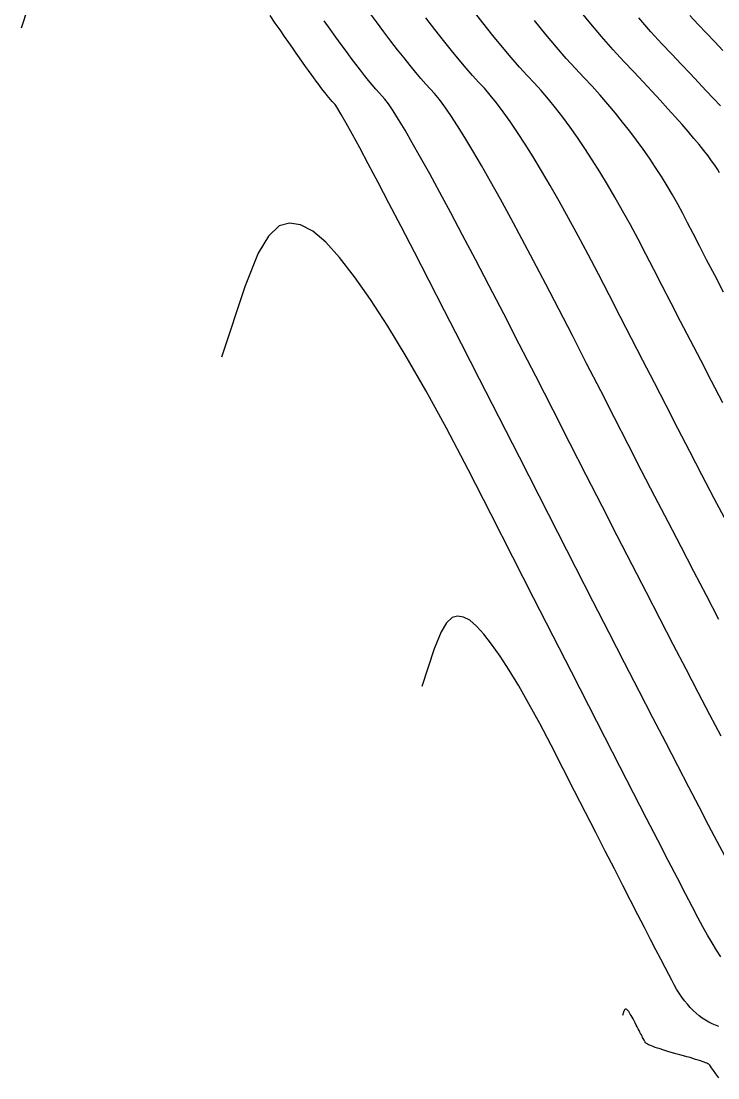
# Model space of a CAD drawing. Header units: inches. Extents: x 1412622.3 to 1412714.6, y 4931530.8 to 4931588.5.
# Drawn here: x 1412634.88 to 1412639.77, y 4931547.5 to 4931554.92 of the extents above; entities that cross this region are included whole.
import ezdxf

# ---------------------------------------------------------------- set-up
doc = ezdxf.new("R2010")
doc.units = ezdxf.units.IN
doc.header["$MEASUREMENT"] = 0

msp = doc.modelspace()

# ---------------------------------------------------------------- linework, layer by layer
for points in [[(1412635.0154, 4931555.2883), (1412634.8783, 4931554.8725)], [(1412639.781, 4931553.8571), (1412639.7663, 4931553.882), (1412639.7479, 4931553.9101), (1412639.7259, 4931553.9414), (1412639.7003, 4931553.9759), (1412639.6711, 4931554.0135), (1412639.6382, 4931554.0543), (1412639.6016, 4931554.0983), (1412639.5615, 4931554.1454), (1412639.5177, 4931554.1958), (1412639.4702, 4931554.2493), (1412639.4192, 4931554.306), (1412639.3645, 4931554.3659), (1412639.3061, 4931554.429), (1412639.2441, 4931554.4952), (1412639.1785, 4931554.5646), (1412639.1093, 4931554.6372), (1412639.034, 4931554.7201), (1412638.9528, 4931554.8133), (1412638.8655, 4931554.9168), (1412638.7723, 4931555.0307)], [(1412639.8189, 4931549.0606), (1412639.7646, 4931549.1633), (1412639.7043, 4931549.278), (1412639.638, 4931549.4047), (1412639.5658, 4931549.5434), (1412639.4876, 4931549.6941), (1412639.4034, 4931549.8568), (1412639.3132, 4931550.0314), (1412639.217, 4931550.218), (1412639.1149, 4931550.4167), (1412639.0068, 4931550.6273), (1412638.8927, 4931550.8499), (1412638.7727, 4931551.0845), (1412638.6466, 4931551.3311), (1412638.5146, 4931551.5896), (1412638.3766, 4931551.8602), (1412638.2327, 4931552.1427), (1412638.0971, 4931552.4082), (1412637.97, 4931552.6567), (1412637.8512, 4931552.8881), (1412637.7409, 4931553.1025), (1412637.6389, 4931553.2998), (1412637.5454, 4931553.4801), (1412637.4603, 4931553.6434), (1412637.3836, 4931553.7896), (1412637.3153, 4931553.9188), (1412637.2554, 4931554.031), (1412637.2039, 4931554.1261), (1412637.1608, 4931554.2042), (1412637.1261, 4931554.2652), (1412637.0998, 4931554.3092), (1412637.082, 4931554.3362), (1412637.0725, 4931554.3461), (1412637.0622, 4931554.3574), (1412637.0511, 4931554.3702), (1412637.0392, 4931554.3843), (1412637.0264, 4931554.3999), (1412637.0129, 4931554.4168), (1412636.9985, 4931554.4352), (1412636.9833, 4931554.455), (1412636.9673, 4931554.4762), (1412636.9504, 4931554.4988), (1412636.9328, 4931554.5228), (1412636.9143, 4931554.5482), (1412636.895, 4931554.5751), (1412636.8749, 4931554.6033), (1412636.854, 4931554.6329), (1412636.8322, 4931554.664), (1412636.8096, 4931554.6965), (1412636.7848, 4931554.7322), (1412636.7577, 4931554.7713), (1412636.7283, 4931554.8136), (1412636.6967, 4931554.8592), (1412636.6628, 4931554.9081), (1412636.6266, 4931554.9603)], [(1412639.7759, 4931550.7217), (1412639.6888, 4931550.8884), (1412639.6005, 4931551.058), (1412639.5109, 4931551.2304), (1412639.42, 4931551.4058), (1412639.3279, 4931551.584), (1412639.2345, 4931551.7651), (1412639.1399, 4931551.9491), (1412639.044, 4931552.1361), (1412638.9468, 4931552.3259), (1412638.8484, 4931552.5186), (1412638.7488, 4931552.7142), (1412638.6535, 4931552.8995), (1412638.5626, 4931553.0745), (1412638.4761, 4931553.2392), (1412638.394, 4931553.3936), (1412638.3163, 4931553.5377), (1412638.243, 4931553.6715), (1412638.1741, 4931553.795), (1412638.1096, 4931553.9082), (1412638.0494, 4931554.0111), (1412637.9937, 4931554.1038), (1412637.9423, 4931554.1861), (1412637.8953, 4931554.2581), (1412637.8528, 4931554.3198), (1412637.8146, 4931554.3712), (1412637.7808, 4931554.4123), (1412637.7514, 4931554.4431), (1412637.7195, 4931554.4783), (1412637.685, 4931554.5179), (1412637.648, 4931554.5618), (1412637.6084, 4931554.6101), (1412637.5663, 4931554.6628), (1412637.5216, 4931554.7199), (1412637.4744, 4931554.7813), (1412637.4247, 4931554.8471), (1412637.3724, 4931554.9173), (1412637.3176, 4931554.9919)], [(1412639.8315, 4931551.4042), (1412639.7441, 4931551.5712), (1412639.6578, 4931551.7366), (1412639.5726, 4931551.9003), (1412639.4884, 4931552.0623), (1412639.4054, 4931552.2227), (1412639.3235, 4931552.3815), (1412639.2427, 4931552.5386), (1412639.163, 4931552.694), (1412639.0843, 4931552.8478), (1412639.0068, 4931552.9999), (1412638.9317, 4931553.1451), (1412638.8589, 4931553.2834), (1412638.7886, 4931553.4148), (1412638.7206, 4931553.5392), (1412638.655, 4931553.6567), (1412638.5918, 4931553.7672), (1412638.531, 4931553.8708), (1412638.4725, 4931553.9675), (1412638.4165, 4931554.0573), (1412638.3628, 4931554.1401), (1412638.3115, 4931554.2161), (1412638.2626, 4931554.285), (1412638.2161, 4931554.3471), (1412638.172, 4931554.4022), (1412638.1302, 4931554.4504), (1412638.0909, 4931554.4916), (1412638.0481, 4931554.5388), (1412638.0019, 4931554.5917), (1412637.9524, 4931554.6506), (1412637.8994, 4931554.7153), (1412637.843, 4931554.7858), (1412637.7832, 4931554.8622), (1412637.72, 4931554.9445)], [(1412639.8047, 4931552.2428), (1412639.7251, 4931552.3948), (1412639.649, 4931552.5407), (1412639.5763, 4931552.6803), (1412639.5071, 4931552.8138), (1412639.4414, 4931552.9411), (1412639.3791, 4931553.0621), (1412639.3202, 4931553.177), (1412639.2649, 4931553.2857), (1412639.2099, 4931553.3908), (1412639.1553, 4931553.4923), (1412639.101, 4931553.5903), (1412639.0472, 4931553.6847), (1412638.9937, 4931553.7756), (1412638.9406, 4931553.8629), (1412638.8879, 4931553.9467), (1412638.8355, 4931554.0268), (1412638.7835, 4931554.1035), (1412638.732, 4931554.1765), (1412638.6807, 4931554.246), (1412638.6299, 4931554.312), (1412638.5794, 4931554.3744), (1412638.5294, 4931554.4332), (1412638.4797, 4931554.4885), (1412638.4303, 4931554.5402), (1412638.3767, 4931554.5992), (1412638.3189, 4931554.6656), (1412638.2567, 4931554.7393), (1412638.1904, 4931554.8204), (1412638.1197, 4931554.9088), (1412638.0448, 4931555.0046)], [(1412639.7874, 4931554.3269), (1412639.7396, 4931554.3781), (1412639.6882, 4931554.4329), (1412639.6331, 4931554.4913), (1412639.5744, 4931554.5534), (1412639.5121, 4931554.6191), (1412639.4461, 4931554.6884), (1412639.3765, 4931554.7614), (1412639.2995, 4931554.8468), (1412639.215, 4931554.9445)], [(1412639.8032, 4931554.7152), (1412639.7477, 4931554.775), (1412639.6907, 4931554.8359), (1412639.632, 4931554.898), (1412639.5717, 4931554.9612)], [(1412639.7922, 4931549.9009), (1412639.7137, 4931550.0507), (1412639.6317, 4931550.2079), (1412639.5461, 4931550.3726), (1412639.4568, 4931550.5447), (1412639.364, 4931550.7242), (1412639.2675, 4931550.9112), (1412639.1673, 4931551.1056), (1412639.0636, 4931551.3075), (1412638.9563, 4931551.5168), (1412638.8453, 4931551.7336), (1412638.7307, 4931551.9578), (1412638.6125, 4931552.1894), (1412638.4907, 4931552.4285), (1412638.3753, 4931552.6539), (1412638.2663, 4931552.8656), (1412638.1637, 4931553.0636), (1412638.0675, 4931553.248), (1412637.9776, 4931553.4188), (1412637.8942, 4931553.5758), (1412637.8172, 4931553.7192), (1412637.7466, 4931553.8489), (1412637.6823, 4931553.965), (1412637.6245, 4931554.0674), (1412637.5731, 4931554.1561), (1412637.5281, 4931554.2311), (1412637.4894, 4931554.2925), (1412637.4572, 4931554.3402), (1412637.4314, 4931554.3742), (1412637.4119, 4931554.3946), (1412637.3908, 4931554.4179), (1412637.368, 4931554.444), (1412637.3436, 4931554.4731), (1412637.3174, 4931554.505), (1412637.2896, 4931554.5398), (1412637.2601, 4931554.5776), (1412637.2289, 4931554.6182), (1412637.196, 4931554.6617), (1412637.1614, 4931554.7081), (1412637.1252, 4931554.7573), (1412637.0872, 4931554.8095), (1412637.0476, 4931554.8646), (1412637.0064, 4931554.9226)], [(1412639.8095, 4931553.019), (1412639.7472, 4931553.1379), (1412639.6907, 4931553.2461), (1412639.64, 4931553.3436), (1412639.5952, 4931553.4302), (1412639.5561, 4931553.5062), (1412639.5229, 4931553.5714), (1412639.4881, 4931553.6364), (1412639.4516, 4931553.7012), (1412639.4135, 4931553.7659), (1412639.3737, 4931553.8303), (1412639.3324, 4931553.8945), (1412639.2894, 4931553.9586), (1412639.2448, 4931554.0225), (1412639.1985, 4931554.0861), (1412639.1506, 4931554.1496), (1412639.1011, 4931554.2129), (1412639.0499, 4931554.276), (1412638.9972, 4931554.3389), (1412638.9428, 4931554.4017), (1412638.8867, 4931554.4642), (1412638.8291, 4931554.5265), (1412638.7698, 4931554.5887), (1412638.7054, 4931554.6597), (1412638.6358, 4931554.7395), (1412638.5611, 4931554.8281), (1412638.4813, 4931554.9255)], [(1412639.7894, 4931548.3521), (1412639.7593, 4931548.3998), (1412639.7285, 4931548.4508), (1412639.697, 4931548.5054), (1412639.6649, 4931548.5634), (1412639.6322, 4931548.6249), (1412639.5914, 4931548.7023), (1412639.5426, 4931548.7956), (1412639.4858, 4931548.9049), (1412639.4209, 4931549.03), (1412639.348, 4931549.1712), (1412639.2671, 4931549.3282), (1412639.1782, 4931549.5011), (1412639.0812, 4931549.69), (1412638.9763, 4931549.8948), (1412638.8633, 4931550.1156), (1412638.7422, 4931550.3523), (1412638.6132, 4931550.6048), (1412638.4761, 4931550.8734), (1412638.331, 4931551.1578), (1412638.1778, 4931551.4582), (1412638.0167, 4931551.7745), (1412637.8635, 4931552.0648), (1412637.7184, 4931552.3292), (1412637.5813, 4931552.5676), (1412637.4523, 4931552.7801), (1412637.3313, 4931552.9666), (1412637.2183, 4931553.1272), (1412637.1134, 4931553.2617), (1412637.0165, 4931553.3704), (1412636.9255, 4931553.4468), (1412636.8406, 4931553.4912), (1412636.7617, 4931553.5034), (1412636.6887, 4931553.4834), (1412636.6156, 4931553.4127), (1412636.5424, 4931553.2913), (1412636.4507, 4931553.0634), (1412636.2853, 4931552.562)], [(1412639.7768, 4931547.8646), (1412639.7525, 4931547.873), (1412639.7287, 4931547.8829), (1412639.7054, 4931547.8945), (1412639.6826, 4931547.9076), (1412639.6602, 4931547.9224), (1412639.6383, 4931547.9387), (1412639.6169, 4931547.9566), (1412639.5959, 4931547.9761), (1412639.5755, 4931547.9972), (1412639.5555, 4931548.0198), (1412639.5359, 4931548.0441), (1412639.5169, 4931548.07), (1412639.4983, 4931548.0974), (1412639.4802, 4931548.1264), (1412639.4626, 4931548.157), (1412639.4454, 4931548.1892), (1412639.4241, 4931548.2298), (1412639.3985, 4931548.2787), (1412639.3687, 4931548.3359), (1412639.3348, 4931548.4015), (1412639.2966, 4931548.4754), (1412639.2542, 4931548.5576), (1412639.2076, 4931548.6482), (1412639.1568, 4931548.7472), (1412639.1019, 4931548.8544), (1412639.0427, 4931548.9701), (1412638.9793, 4931549.094), (1412638.9117, 4931549.2263), (1412638.8398, 4931549.367), (1412638.7638, 4931549.516), (1412638.6836, 4931549.6733), (1412638.5992, 4931549.839), (1412638.519, 4931549.9911), (1412638.443, 4931550.1296), (1412638.3712, 4931550.2545), (1412638.3036, 4931550.3658), (1412638.2402, 4931550.4635), (1412638.181, 4931550.5476), (1412638.1261, 4931550.6181), (1412638.0753, 4931550.675), (1412638.0277, 4931550.715), (1412637.9832, 4931550.7382), (1412637.9418, 4931550.7446), (1412637.9036, 4931550.7342), (1412637.8653, 4931550.6971), (1412637.827, 4931550.6335), (1412637.7789, 4931550.5142), (1412637.6923, 4931550.2515)], [(1412639.7755, 4931547.5031), (1412639.755, 4931547.5315), (1412639.7385, 4931547.5547), (1412639.7259, 4931547.5725), (1412639.7173, 4931547.5851), (1412639.7126, 4931547.5924), (1412639.7118, 4931547.5944), (1412639.7094, 4931547.5968), (1412639.7054, 4931547.5995), (1412639.6997, 4931547.6025), (1412639.6923, 4931547.6058), (1412639.6833, 4931547.6096), (1412639.6727, 4931547.6136), (1412639.6604, 4931547.618), (1412639.6464, 4931547.6227), (1412639.6308, 4931547.6278), (1412639.6136, 4931547.6332), (1412639.5947, 4931547.639), (1412639.5741, 4931547.645), (1412639.552, 4931547.6515), (1412639.5281, 4931547.6582), (1412639.5026, 4931547.6654), (1412639.4755, 4931547.6728), (1412639.4499, 4931547.68), (1412639.426, 4931547.6869), (1412639.4037, 4931547.6935), (1412639.3829, 4931547.6998), (1412639.3638, 4931547.7058), (1412639.3462, 4931547.7116), (1412639.3303, 4931547.717), (1412639.3159, 4931547.7222), (1412639.3032, 4931547.7271), (1412639.292, 4931547.7318), (1412639.2825, 4931547.7361), (1412639.2745, 4931547.7402), (1412639.2681, 4931547.7439), (1412639.2634, 4931547.7474), (1412639.2602, 4931547.7506), (1412639.2587, 4931547.7536), (1412639.2567, 4931547.7573), (1412639.2544, 4931547.7617), (1412639.2517, 4931547.7669), (1412639.2486, 4931547.7729), (1412639.2451, 4931547.7796), (1412639.2413, 4931547.7871), (1412639.2371, 4931547.7953), (1412639.2324, 4931547.8043), (1412639.2274, 4931547.814), (1412639.2221, 4931547.8246), (1412639.2163, 4931547.8358), (1412639.2102, 4931547.8478), (1412639.2036, 4931547.8606), (1412639.1967, 4931547.8742), (1412639.1894, 4931547.8885), (1412639.1817, 4931547.9035), (1412639.1745, 4931547.9174), (1412639.1675, 4931547.93), (1412639.161, 4931547.9413), (1412639.1549, 4931547.9514), (1412639.1491, 4931547.9603), (1412639.1437, 4931547.968), (1412639.1387, 4931547.9744), (1412639.1341, 4931547.9795), (1412639.1298, 4931547.9832), (1412639.1257, 4931547.9853), (1412639.122, 4931547.9859), (1412639.1185, 4931547.9849), (1412639.115, 4931547.9816), (1412639.1115, 4931547.9758), (1412639.1072, 4931547.9649), (1412639.0993, 4931547.941)]]:
    msp.add_lwpolyline(points)

doc.saveas('drawing.dxf')
